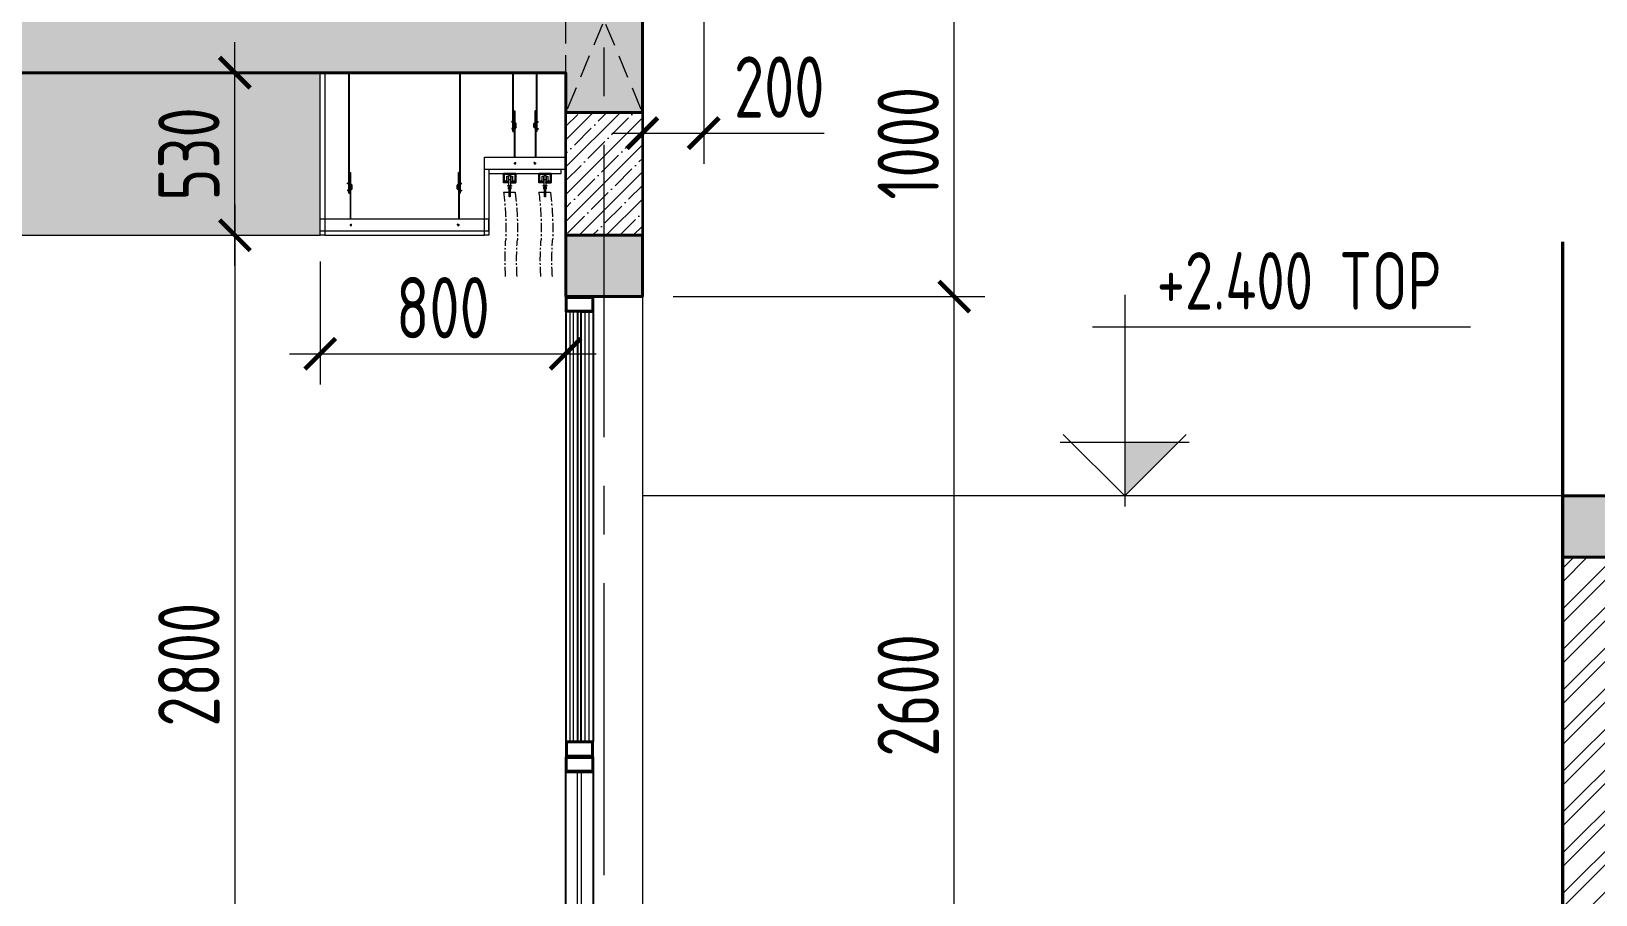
# Model space of a CAD drawing. Header units: millimetres. Extents: x -6181 to 191287, y -8583 to 23546.
# Drawn here: x 95212 to 100311, y 1100 to 3915 of the extents above; entities that cross this region are included whole.
import ezdxf

# ---------------------------------------------------------------- set-up
doc = ezdxf.new("R2010")
doc.units = ezdxf.units.MM
doc.header["$MEASUREMENT"] = 0
for name, pattern in [('1735-DT-5BR-SEC_BB$0$CENTER', [2, 1.25, -0.25, 0.25, -0.25]), ('1735-DT-5BR-SEC_BB$0$HIDDEN', [0.375, 0.25, -0.125]), ('1735-DT-5BR-SEC_BB$0$PHANTOM', [2.5, 1.25, -0.25, 0.25, -0.25, 0.25, -0.25]), ('ACAD_ISO02W100', [15, 12, -3]), ('CENTER2', [28.575, 19.05, -3.175, 3.175, -3.175]), ('PHANTOM', [2.5, 1.25, -0.25, 0.25, -0.25, 0.25, -0.25])]:
    doc.linetypes.add(name, pattern=pattern)
doc.layers.add('00--ORIGIN POINT', color=200, linetype='Continuous', lineweight=20, plot=False)
for name, color, linetype, lineweight in [('03--GRID', 252, 'CENTER2', 5), ('07--DIM-2', 2, 'Continuous', 25), ('1735-DT-5BR-SEC_BB$0$04--HATCH-0', 8, 'Continuous', 5), ('1735-DT-5BR-SEC_BB$0$04--HATCH-1', 251, 'Continuous', 13), ('1735-DT-5BR-SEC_BB$0$06--LINE-0', 8, 'Continuous', 13), ('1735-DT-5BR-SEC_BB$0$06--LINE-2', 2, 'Continuous', 25), ('1735-DT-5BR-SEC_BB$0$A-ELSC-STRC', 51, 'Continuous', 50), ('1735-DT-5BR-SEC_BB$0$E--CONCRETE-4', 4, 'Continuous', 40), ('1735-DT-5BR-SEC_BB$0$E--CONCRETE-Beams', 1, '1735-DT-5BR-SEC_BB$0$HIDDEN', 0), ('1735-DT-5BR-SEC_BB$0$E--CONCRETE-SHADE', 253, 'Continuous', 25), ('1735-DT-5BR-SEC_BB$0$F--BLOCKWALL-3', 3, 'Continuous', 35), ('1735-DT-5BR-SEC_BB$0$F--BLOCKWALL-HATCH', 8, 'Continuous', 13), ('1735-DT-5BR-SEC_BB$0$F--BLOCKWALL-HATCH--INSULATED', 251, 'Continuous', 13), ('1735-DT-5BR-SEC_BB$0$J--WATERPROOFING-HID', 9, '1735-DT-5BR-SEC_BB$0$HIDDEN', 18), ('1735-DT-5BR-SEC_BB$0$K--CEILING FIXTURES', 251, 'Continuous', 9), ('1735-DT-5BR-SEC_BB$0$K--CEILING-1', 1, 'Continuous', 20), ('1735-DT-5BR-SEC_BB$0$L--WINDOW-0', 8, 'Continuous', 13), ('1735-DT-5BR-SEC_BB$0$L--WINDOW-1', 9, 'Continuous', 18), ('1735-DT-5BR-SEC_BB$0$L--WINDOW-2', 2, 'Continuous', 25), ('W--ELEV-2', 7, 'Continuous', 20)]:
    doc.layers.add(name, color=color, linetype=linetype, lineweight=lineweight)
for name, color, linetype in [('1735-DT-5BR-SEC_BB$0$K--CEILING HID', 251, '1735-DT-5BR-SEC_BB$0$HIDDEN'), ('1735-DT-5BR-SEC_BB$0$Z- Plot', 1, '1735-DT-5BR-SEC_BB$0$PHANTOM'), ('Z- Plot', 1, 'PHANTOM')]:
    doc.layers.add(name, color=color, linetype=linetype)
doc.styles.add('ISO', font='isocp2.shx', dxfattribs={"width": 0.8})
doc.dimstyles.new('1-100_AR', dxfattribs={"dimtxt": 200, "dimasz": 100, "dimexe": 100, "dimexo": 100, "dimgap": 0, "dimtad": 0, "dimdec": 0, "dimzin": 12, "dimdsep": 46, "dimtxsty": 'ISO', "dimblk": 'ARCHTICK', "dimcen": 100, "dimdle": 100, "dimclrd": 8, "dimclre": 9, "dimclrt": 2, "dimadec": 0, "dimazin": 0, "dimtfac": 1, "dimtdec": 0, "dimtmove": 0, "dimatfit": 2, "dimldrblk": 'ARCHTICK', "dimfxl": 1, "dimtvp": 0.75, "dimtolj": 1, "dimtzin": 12, "dimlwd": 9, "dimlwe": 9, "dimarcsym": 0})

# ---------------------------------------------------------------- blocks, each defined once
blk = doc.blocks.new('_ArchTick')
at = {"color": 0, "const_width": 0.15}
blk.add_lwpolyline([(-0.5, -0.5), (0.5, 0.5)], dxfattribs=at)
blk = doc.blocks.new('*D21')
at = {"layer": '07--DIM-2', "color": 8, "lineweight": 9, "transparency": 16777216}
blk.add_line((98220.2, 350), (98220.2, 3150), dxfattribs=at)
at = {"layer": '07--DIM-2', "color": 9, "lineweight": 9, "transparency": 16777216}
for p, q in [((97303.6, 3050), (98320.2, 3050)), ((97303.6, 450), (98320.2, 450))]:
    blk.add_line(p, q, dxfattribs=at)
at = {"layer": 'Defpoints', "color": 0, "transparency": 16777216}
for p in [(97203.6, 3050), (98220.2, 3050), (97203.6, 450)]:
    blk.add_point(p, dxfattribs=at)
at = {"layer": '07--DIM-2', "color": 8, "lineweight": 9, "transparency": 16777216, "xscale": 100, "yscale": 100, "zscale": 100}
for p, rotation in [((98220.2, 3050), 90), ((98220.2, 450), 270)]:
    blk.add_blockref('_ArchTick', p, dxfattribs=dict(at, rotation=rotation))
at = {"layer": '07--DIM-2', "color": 2, "transparency": 16777216, "insert": (98070.2, 1750), "char_height": 200, "attachment_point": 5, "rotation": 90, "style": 'ISO'}
blk.add_mtext('\\A1;2600', dxfattribs=at)
blk = doc.blocks.new('*D24')
at = {"layer": '07--DIM-2', "color": 8, "lineweight": 9, "transparency": 16777216}
blk.add_line((98220.2, 2950), (98220.2, 4150), dxfattribs=at)
at = {"layer": '07--DIM-2', "color": 9, "lineweight": 9, "transparency": 16777216}
for p, q in [((97503.6, 4050), (98320.2, 4050)), ((97303.6, 3050), (98320.2, 3050))]:
    blk.add_line(p, q, dxfattribs=at)
at = {"layer": 'Defpoints', "color": 0, "transparency": 16777216}
for p in [(97403.6, 4050), (98220.2, 4050), (97203.6, 3050)]:
    blk.add_point(p, dxfattribs=at)
at = {"layer": '07--DIM-2', "color": 8, "lineweight": 9, "transparency": 16777216, "xscale": 100, "yscale": 100, "zscale": 100}
for p, rotation in [((98220.2, 4050), 90), ((98220.2, 3050), 270)]:
    blk.add_blockref('_ArchTick', p, dxfattribs=dict(at, rotation=rotation))
at = {"layer": '07--DIM-2', "color": 2, "transparency": 16777216, "insert": (98070.2, 3550), "char_height": 200, "attachment_point": 5, "rotation": 90, "style": 'ISO'}
blk.add_mtext('\\A1;1000', dxfattribs=at)
blk = doc.blocks.new('*U5')
at = {"color": 2}
for p, q in [((0, 875), (0, -46)), ((1502.9, 734.4), (-140.6, 734.4)), ((-280.4, 234.4), (280.4, 234.4)), ((0, 0), (-266.9, 266.9)), ((266.9, 266.9), (0, 0))]:
    blk.add_line(p, q, dxfattribs=at)
blk.add_solid([(0, 234.4), (234.4, 234.4), (0, 0), (234.4, 234.4)], dxfattribs=at)
at = {"layer": '00--ORIGIN POINT', "linetype": 'ACAD_ISO02W100', "ltscale": 5}
blk.add_line((270, 0), (-270, 0), dxfattribs=at)
at = {"style": 'ISO', "width": 0.8}
for tag, p in [('LEVEL', (225.4, 781.7)), ('FLOOR', (225.4, 406.4))]:
    blk.add_attdef(tag, p, '', height=250, dxfattribs=at)
blk = doc.blocks.new('*D33')
at = {"layer": '07--DIM-2', "color": 8, "lineweight": 9, "transparency": 16777216}
blk.add_line((95875.4, 3350), (95875.4, 350), dxfattribs=at)
at = {"layer": '07--DIM-2', "color": 9, "lineweight": 9, "transparency": 16777216}
for p, q in [((95525.4, 3250), (95975.4, 3250)), ((95525.4, 450), (95975.4, 450))]:
    blk.add_line(p, q, dxfattribs=at)
at = {"layer": 'Defpoints', "color": 0, "transparency": 16777216}
for p in [(95425.4, 3250), (95425.4, 450), (95875.4, 450)]:
    blk.add_point(p, dxfattribs=at)
at = {"layer": '07--DIM-2', "color": 8, "lineweight": 9, "transparency": 16777216, "xscale": 100, "yscale": 100, "zscale": 100}
for p, rotation in [((95875.4, 3250), 89.99982073485054), ((95875.4, 450), 269.9998207348505)]:
    blk.add_blockref('_ArchTick', p, dxfattribs=dict(at, rotation=rotation))
at = {"layer": '07--DIM-2', "color": 2, "transparency": 16777216, "insert": (95725.3, 1850), "char_height": 200, "attachment_point": 5, "rotation": 89.9998, "style": 'ISO'}
blk.add_mtext('\\A1;2800', dxfattribs=at)
blk = doc.blocks.new('1735-DT-5BR-SEC_BB$0$SEC WIN')
at = {"layer": '1735-DT-5BR-SEC_BB$0$L--WINDOW-0'}
for points in [[(-40, 1495), (40, 1495), (40, 1455), (-40, 1455)], [(-19, 1450), (-31, 1450), (-31, 50), (-19, 50)], [(19, 1450), (31, 1450), (31, 50), (19, 50)], [(-40, 5), (40, 5), (40, 45), (-40, 45)], [(-40, -5), (40, -5), (40, -45), (-40, -45)], [(-6, -50), (6, -50), (6, -1050), (-6, -1050)], [(-40, -1055), (40, -1055), (40, -1095), (-40, -1095)]]:
    blk.add_lwpolyline(points, close=True, dxfattribs=at)
at = {"layer": '1735-DT-5BR-SEC_BB$0$L--WINDOW-1'}
blk.add_line((205, 1515), (205, -1100), dxfattribs=at)
at = {"layer": '1735-DT-5BR-SEC_BB$0$L--WINDOW-2'}
for points in [[(-45, 1500), (45, 1500), (45, 1450), (-45, 1450)], [(-5, 1450), (-45, 1450), (-45, 50), (-5, 50)], [(5, 1450), (45, 1450), (45, 50), (5, 50)], [(-45, 0), (45, 0), (45, 50), (-45, 50)], [(-45, 0), (45, 0), (45, -50), (-45, -50)], [(-45, -50), (45, -50), (45, -1050), (-45, -1050)], [(-45, -1050), (45, -1050), (45, -1100), (-45, -1100)]]:
    blk.add_lwpolyline(points, close=True, dxfattribs=at)
blk = doc.blocks.new('*U266')
at = {"ltscale": 300}
for p, q in [((0, 0), (250, -600)), ((250, 0), (0, -600))]:
    blk.add_line(p, q, dxfattribs=at)
blk.add_lwpolyline([(0, -600), (0, 0), (250, 0), (250, -600)], close=True, dxfattribs=at)
blk = doc.blocks.new('*U268')
at = {"ltscale": 300}
for p, q in [((0, 0), (250, -500)), ((250, 0), (0, -500))]:
    blk.add_line(p, q, dxfattribs=at)
blk.add_lwpolyline([(0, -500), (0, 0), (250, 0), (250, -500)], close=True, dxfattribs=at)
blk = doc.blocks.new('1735-DT-5BR-SEC_BB$0$B WALL')
at = {"layer": '1735-DT-5BR-SEC_BB$0$04--HATCH-0'}
h = blk.add_hatch(dxfattribs=at)
h.set_pattern_fill('AR-CONC', color=256, scale=0.3, style=0)
h.set_pattern_definition([(50, (-4301.423, 1376.474), (54.6554, -4.78173), [5.715, -62.865]), (355, (-4301.423, 1376.474), (-10.573, 57.31705), [4.572, -50.2922]), (100.4514, (-4296.87, 1376.075), (44.0824, 52.5353), [4.857, -53.4271]), (46.1842, (-4301.423, 1391.714), (81.3237, -12.6127), [8.5725, -94.2975]), (96.6356, (-4294.65, 1390.66), (71.2212, 74.2278), [7.2855, -80.1407]), (351.1842, (-4301.42, 1391.71), (71.2212, 74.2278), [6.858, -75.4379]), (21, (-4293.803, 1387.904), (45.4843, -30.67956), [5.715, -62.865]), (326, (-4293.803, 1387.904), (18.5406, 55.2564), [4.572, -50.292]), (71.4514, (-4290.013, 1385.347), (64.0249, 24.57683), [4.857, -53.427]), (37.5, (-4301.423, 1376.474), (0.92658, 25.36651), [0, -49.6824, 0, -51.054, 0, -50.4825]), (7.5, (-4301.423, 1376.474), (20.0459, 30.05417), [0, -29.1084, 0, -48.5394, 0, -19.2405]), (327.5, (-4318.416, 1376.474), (40.67718, -1.71862), [0, -19.05, 0, -59.436, 0, -78.867]), (317.5, (-4326.036, 1376.474), (44.43875, 7.62795), [0, -24.765, 0, -39.4716, 0, -56.007])])
h.paths.add_polyline_path([(274.9, -550), (274.9, -500), (-75.2, -500), (-75.2, -550)])
at = {"layer": '1735-DT-5BR-SEC_BB$0$E--CONCRETE-SHADE'}
h = blk.add_hatch(color=256, dxfattribs=at)
h.dxf.hatch_style = 1
h.paths.add_polyline_path([(0, 2500), (200, 2500), (200, 2700), (0, 2700)])
h = blk.add_hatch(color=256, dxfattribs=at)
h.dxf.hatch_style = 1
h.paths.add_polyline_path([(-25.1, -500), (224.9, -500), (224.9, 0), (-25.1, 0)])
at = {"layer": '1735-DT-5BR-SEC_BB$0$F--BLOCKWALL-HATCH'}
h = blk.add_hatch(dxfattribs=at)
h.set_pattern_fill('ANSI32', color=256, scale=250)
h.set_pattern_definition([(45, (-100003.61, 300), (-66.29126, 66.29126), []), (45, (-99959.42, 300), (-66.29126, 66.29126), [])])
h.paths.add_polyline_path([(0, 2500), (200, 2500), (200, 0), (0, 0)])
at = {"layer": '1735-DT-5BR-SEC_BB$0$04--HATCH-1'}
blk.add_line((0, 300), (200, 300), dxfattribs=at)
at = {"layer": '1735-DT-5BR-SEC_BB$0$A-ELSC-STRC'}
blk.add_lwpolyline([(-75.2, -550), (274.9, -550), (274.9, -500), (-75.2, -500)], close=True, dxfattribs=at)
at = {"layer": '1735-DT-5BR-SEC_BB$0$E--CONCRETE-4'}
for points in [[(0, 2500), (200, 2500), (200, 2700), (0, 2700)], [(-25.1, -500), (224.9, -500), (224.9, 0), (-25.1, 0)]]:
    blk.add_lwpolyline(points, close=True, dxfattribs=at)
at = {"layer": '1735-DT-5BR-SEC_BB$0$F--BLOCKWALL-3'}
blk.add_lwpolyline([(0, 2500), (200, 2500), (200, 0), (0, 0)], close=True, dxfattribs=at)
at = {"layer": '1735-DT-5BR-SEC_BB$0$J--WATERPROOFING-HID', "ltscale": 200, "const_width": 5}
blk.add_lwpolyline([(-35.1, 0), (-35.1, -490), (-85.2, -490), (-85.2, -560), (284.9, -560), (284.9, -490), (234.9, -490), (234.9, 0)], dxfattribs=at)
at = {"layer": '1735-DT-5BR-SEC_BB$0$E--CONCRETE-Beams'}
blk.add_blockref('*U268', (-25.1, 0), dxfattribs=at)
blk = doc.blocks.new('*U274')
for points in [[(0, 2615), (550.1, 2615)], [(15, 2615), (15, 2600), (535.1, 2600), (535.1, 2615)]]:
    blk.add_lwpolyline(points)
at = {"layer": '1735-DT-5BR-SEC_BB$0$K--CEILING FIXTURES'}
for p, q in [((93.1, 2769.6), (93.1, 3130.9)), ((95.1, 2768.1), (95.1, 3130.9)), ((455, 2768.1), (455, 3130.9)), ((457, 2769.6), (457, 3130.9)), ((93.1, 2769.6), (89.1, 2769.6)), ((89.1, 2767.6), (89.1, 2769.6)), ((92.5, 2767.6), (89.1, 2767.6)), ((92.5, 2767.6), (97.1, 2764)), ((93.1, 2769.6), (97.1, 2766.5)), ((93.1, 2747.8), (93.1, 2767.1)), ((95.1, 2769.6), (96.6, 2771.1)), ((102.1, 2762.6), (95.1, 2769.6)), ((95.1, 2749.4), (95.1, 2765.6)), ((104.1, 2763.5), (96.6, 2771.1)), ((97.1, 2804.5), (97.1, 2653.7)), ((97.1, 2770.5), (97.1, 2804.5)), ((97.1, 2804.5), (99.1, 2804.5)), ((97.1, 2747.3), (97.1, 2767.6)), ((99.1, 2804.5), (99.1, 2653.7)), ((99.1, 2768.5), (99.1, 2804.5)), ((99.1, 2749.3), (99.1, 2765.6)), ((99.1, 2765), (102.1, 2762.6)), ((99.1, 2762.4), (102.1, 2760.1)), ((99.1, 2752.5), (102.1, 2754.8)), ((102.1, 2762.6), (102.1, 2752.3)), ((104.1, 2751.5), (104.1, 2763.5)), ((446, 2763.5), (453.6, 2771.1)), ((446, 2751.5), (446, 2763.5)), ((448, 2762.6), (455, 2769.6)), ((451, 2765), (448, 2762.6)), ((448, 2762.6), (448, 2752.3)), ((451, 2762.4), (448, 2760.1)), ((451, 2752.5), (448, 2754.8)), ((451, 2804.5), (451, 2653.7)), ((451, 2768.5), (451, 2804.5)), ((453, 2804.5), (451, 2804.5)), ((451, 2749.3), (451, 2765.6)), ((453, 2804.5), (453, 2653.7)), ((453, 2770.5), (453, 2804.5)), ((457, 2769.6), (453, 2766.5)), ((457.7, 2767.6), (453, 2764)), ((453, 2747.3), (453, 2767.6)), ((455, 2769.6), (453.6, 2771.1)), ((455, 2749.4), (455, 2765.6)), ((457, 2769.6), (461, 2769.6)), ((457, 2747.8), (457, 2767.1)), ((457.7, 2767.6), (461, 2767.6)), ((461, 2767.6), (461, 2769.6)), ((89.1, 2747.3), (89.1, 2745.3)), ((92.5, 2747.3), (89.1, 2747.3)), ((93.1, 2745.3), (89.1, 2745.3)), ((92.5, 2747.3), (97.1, 2751)), ((93.1, 2745.3), (97.1, 2748.4)), ((93.1, 2737.6), (93.1, 2745.3)), ((93.1, 2737.6), (95.1, 2737.6)), ((102.1, 2752.3), (95.1, 2745.3)), ((95.1, 2737.6), (95.1, 2746.9)), ((95.1, 2745.3), (96.6, 2743.9)), ((104.1, 2751.5), (96.6, 2743.9)), ((99.1, 2750), (102.1, 2752.3)), ((446, 2751.5), (453.6, 2743.9)), ((448, 2752.3), (455, 2745.3)), ((451, 2750), (448, 2752.3)), ((457.7, 2747.3), (453, 2751)), ((457, 2745.3), (453, 2748.4)), ((455, 2745.3), (453.6, 2743.9)), ((455, 2737.6), (455, 2746.9)), ((457, 2737.6), (455, 2737.6)), ((457, 2745.3), (461, 2745.3)), ((457, 2737.6), (457, 2745.3)), ((457.7, 2747.3), (461, 2747.3)), ((461, 2747.3), (461, 2745.3)), ((0, 2653.7), (550.1, 2653.7)), ((0, 2615), (0, 2653.7)), ((550.1, 2615), (550.1, 2653.7)), ((100.2, 2633.9), (100.2, 2636.4)), ((100.2, 2636.4), (102.2, 2636.4)), ((102.2, 2633.8), (102.2, 2636.4)), ((447.9, 2633.8), (447.9, 2636.4)), ((449.9, 2636.4), (447.9, 2636.4)), ((449.9, 2633.9), (449.9, 2636.4))]:
    blk.add_line(p, q, dxfattribs=at)
for centre, radius, start, end in [((98.1, 2633.8), 1, 3.1794, 183.1794), ((98.1, 2633.7), 1, 8.8537, 194.9323), ((98.1, 2633.8), 1, 180, 191.1302), ((99.7, 2633.9), 2.54, 191.893, 3.273), ((99.7, 2633.9), 0.541, 191.893, 3.273), ((450.5, 2633.9), 2.54, 176.727, 348.107), ((450.5, 2633.9), 0.541, 176.727, 348.107), ((452, 2633.8), 1, 356.8206, 176.8206), ((452, 2633.7), 1, 345.0677, 171.1463), ((452, 2633.8), 1, 348.8698, 0)]:
    blk.add_arc(centre, radius, start, end, dxfattribs=at)
blk = doc.blocks.new('1735-DT-5BR-SEC_BB$0$A$C546B4B45')
at = {"layer": '1735-DT-5BR-SEC_BB$0$K--CEILING FIXTURES', "linetype": '1735-DT-5BR-SEC_BB$0$CENTER'}
for p, q in [((-37.5, 0), (-77.5, 0)), ((-77.5, 0), (-77.5, -30)), ((-77.5, 0), (-37.5, 0)), ((-77.5, -30), (-77.5, 0)), ((-37.5, -30), (-37.5, 0)), ((-37.5, -30), (-37.5, 0)), ((77.5, 0), (37.5, 0)), ((37.5, 0), (37.5, -30)), ((37.5, 0), (77.5, 0)), ((37.5, -30), (37.5, 0)), ((77.5, -30), (77.5, 0)), ((77.5, -30), (77.5, 0)), ((-77.5, -30), (-60.7, -30)), ((-60.7, -30), (-77.5, -30)), ((-75, -27.5), (-75, -2.5)), ((-75, -2.5), (-40, -2.5)), ((-70, -27.5), (-75, -27.5)), ((-67.5, -22.5), (-70, -22.5)), ((-70, -22.5), (-70, -27.5)), ((-67.5, -27.5), (-67.5, -22.5)), ((-62.7, -27.5), (-67.5, -27.5)), ((-62.5, -8.5), (-66.8, -8.5)), ((-66.8, -8.5), (-66.8, -26.9)), ((-66.8, -26.9), (-62.5, -26.9)), ((-51.9, -38.2), (-63.1, -38.2)), ((-63.1, -38.2), (-63.1, -40.9)), ((-63.1, -40.9), (-51.9, -40.9)), ((-62.5, -26.9), (-62.5, -8.5)), ((-60.1, -15.2), (-62.5, -15.2)), ((-60.1, -20.2), (-62.5, -20.2)), ((-60.7, -30), (-60.7, -27.5)), ((-60.7, -27.5), (-60.7, -30)), ((-60.1, -6.3), (-60.1, -38.2)), ((-54.8, -6.3), (-60.1, -6.3)), ((-54.8, -18.8), (-60.1, -18.8)), ((-60.1, -40.9), (-60.1, -42.1)), ((-60.1, -42.1), (-58.8, -42.1)), ((-59.1, -48.3), (-59.1, -74.7)), ((-56.1, -42.1), (-58.8, -42.1)), ((-58.8, -42.1), (-58.8, -46.1)), ((-58.8, -46.1), (-56.1, -46.1)), ((-56.2, -74.7), (-56.2, -48.3)), ((-56.1, -42.1), (-54.8, -42.1)), ((-56.1, -46.1), (-56.1, -42.1)), ((-54.8, -38.2), (-54.8, -6.3)), ((-52.4, -15.2), (-54.8, -15.2)), ((-52.4, -20.2), (-54.8, -20.2)), ((-54.8, -42.1), (-54.8, -40.9)), ((-54.2, -27.5), (-54.2, -30)), ((-54.2, -30), (-37.5, -30)), ((-54.2, -30), (-37.5, -30)), ((-52.4, -8.5), (-52.4, -26.9)), ((-48.1, -8.5), (-52.4, -8.5)), ((-52.4, -26.9), (-48.1, -26.9)), ((-47.3, -27.5), (-52.3, -27.5)), ((-51.9, -40.9), (-51.9, -38.2)), ((-48.1, -26.9), (-48.1, -8.5)), ((-45, -22.5), (-47.3, -22.5)), ((-47.3, -22.5), (-47.3, -27.5)), ((-45, -27.5), (-45, -22.5)), ((-40, -27.5), (-45, -27.5)), ((-40, -2.5), (-40, -27.5)), ((37.5, -30), (54.2, -30)), ((54.2, -30), (37.5, -30)), ((40, -27.5), (40, -2.5)), ((40, -2.5), (75, -2.5)), ((45, -27.5), (40, -27.5)), ((47.5, -22.5), (45, -22.5)), ((45, -22.5), (45, -27.5)), ((47.5, -27.5), (47.5, -22.5)), ((52.3, -27.5), (47.5, -27.5)), ((52.4, -8.5), (48.1, -8.5)), ((48.1, -8.5), (48.1, -26.9)), ((48.1, -26.9), (52.4, -26.9)), ((63.1, -38.2), (51.9, -38.2)), ((51.9, -38.2), (51.9, -40.9)), ((51.9, -40.9), (63.1, -40.9)), ((52.4, -26.9), (52.4, -8.5)), ((54.8, -15.2), (52.4, -15.2)), ((54.8, -20.2), (52.4, -20.2)), ((54.2, -30), (54.2, -27.5)), ((54.2, -27.5), (54.2, -30)), ((54.8, -6.3), (54.8, -38.2)), ((60.1, -6.3), (54.8, -6.3)), ((60.1, -18.8), (54.8, -18.8)), ((54.8, -40.9), (54.8, -42.1)), ((54.8, -42.1), (56.1, -42.1)), ((55.9, -48.3), (55.9, -74.7)), ((58.8, -42.1), (56.1, -42.1)), ((56.1, -42.1), (56.1, -46.1)), ((56.1, -46.1), (58.8, -46.1)), ((58.7, -74.7), (58.7, -48.3)), ((58.8, -42.1), (60.1, -42.1)), ((58.8, -46.1), (58.8, -42.1)), ((60.1, -38.2), (60.1, -6.3)), ((62.5, -15.2), (60.1, -15.2)), ((62.5, -20.2), (60.1, -20.2)), ((60.1, -42.1), (60.1, -40.9)), ((60.7, -27.5), (60.7, -30)), ((60.7, -30), (77.5, -30)), ((60.7, -30), (77.5, -30)), ((62.5, -8.5), (62.5, -26.9)), ((66.8, -8.5), (62.5, -8.5)), ((62.5, -26.9), (66.8, -26.9)), ((67.7, -27.5), (62.7, -27.5)), ((63.1, -40.9), (63.1, -38.2)), ((66.8, -26.9), (66.8, -8.5)), ((70, -22.5), (67.7, -22.5)), ((67.7, -22.5), (67.7, -27.5)), ((70, -27.5), (70, -22.5)), ((75, -27.5), (70, -27.5)), ((75, -2.5), (75, -27.5)), ((-59.1, -60.2), (-75.1, -60.2)), ((-37.4, -60.2), (-56.2, -60.2)), ((55.9, -60.2), (39.9, -60.2)), ((77.5, -60.2), (58.7, -60.2))]:
    blk.add_line(p, q, dxfattribs=at)
for centre, radius, start, end in [((-61.7, -27.5), 0.969, 0, 180), ((-61.7, -27.5), 0.969, 0, 180), ((-57.5, -47.3), 4.28, 108.4618, 180), ((-57.5, -47.3), 4.28, 180, 247.1746), ((-57.5, -47.3), 2.78, 120.9121, 180), ((-57.5, -47.3), 2.78, 180, 233.1487), ((-57.7, -48.3), 1.42, 0, 180), ((-57.5, -47.3), 4.28, 286.8893, 71.5382), ((-57.5, -47.3), 2.78, 298.4148, 59.0879), ((-53.2, -27.5), 0.969, 0, 180), ((-53.2, -27.5), 0.969, 0, 180), ((53.2, -27.5), 0.969, 0, 180), ((53.2, -27.5), 0.969, 0, 180), ((57.5, -47.3), 4.28, 108.4618, 180), ((57.5, -47.3), 4.28, 180, 247.1746), ((57.5, -47.3), 2.78, 120.9121, 180), ((57.5, -47.3), 2.78, 180, 233.1487), ((57.3, -48.3), 1.42, 0, 180), ((57.5, -47.3), 4.28, 286.8893, 71.5382), ((57.5, -47.3), 2.78, 298.4148, 59.0879), ((61.7, -27.5), 0.969, 0, 180), ((61.7, -27.5), 0.969, 0, 180), ((-57.7, -74.7), 1.42, 180, 0), ((57.3, -74.7), 1.42, 180, 0)]:
    blk.add_arc(centre, radius, start, end, dxfattribs=at)
at = {"layer": '1735-DT-5BR-SEC_BB$0$K--CEILING FIXTURES', "linetype": '1735-DT-5BR-SEC_BB$0$CENTER', "ltscale": 25}
for centre, radius, start, end in [((910.3, -185.1), 993.3, 172.7764, 181.7685), ((948, -185.1), 993.3, 172.7764, 181.7685), ((1025.3, -185.1), 993.3, 172.7764, 181.7685), ((1062.9, -185.1), 993.3, 172.7764, 181.7685), ((-923.8, -280.8), 843.8, 356.3135, 4.4179), ((-886.1, -280.8), 843.8, 356.3135, 4.4179), ((-808.8, -280.8), 843.8, 356.3135, 4.4179), ((-771.2, -280.8), 843.8, 356.3135, 4.4179)]:
    blk.add_arc(centre, radius, start, end, dxfattribs=at)
blk = doc.blocks.new('*U272')
for points in [[(0, 2615), (264.9, 2615)], [(15, 2615), (15, 2600), (249.9, 2600), (249.9, 2615)]]:
    blk.add_lwpolyline(points)
at = {"layer": '1735-DT-5BR-SEC_BB$0$K--CEILING FIXTURES'}
for p, q in [((93.1, 2769.6), (93.1, 2930)), ((95.1, 2768.1), (95.1, 2930)), ((169.8, 2768.1), (169.8, 2930)), ((171.8, 2769.6), (171.8, 2930)), ((93.1, 2769.6), (89.1, 2769.6)), ((89.1, 2767.6), (89.1, 2769.6)), ((92.5, 2767.6), (89.1, 2767.6)), ((92.5, 2767.6), (97.1, 2764)), ((93.1, 2769.6), (97.1, 2766.5)), ((93.1, 2747.8), (93.1, 2767.1)), ((95.1, 2769.6), (96.6, 2771.1)), ((102.1, 2762.6), (95.1, 2769.6)), ((95.1, 2749.4), (95.1, 2765.6)), ((104.1, 2763.5), (96.6, 2771.1)), ((97.1, 2804.5), (97.1, 2653.7)), ((97.1, 2770.5), (97.1, 2804.5)), ((97.1, 2804.5), (99.1, 2804.5)), ((97.1, 2747.3), (97.1, 2767.6)), ((99.1, 2804.5), (99.1, 2653.7)), ((99.1, 2768.5), (99.1, 2804.5)), ((99.1, 2749.3), (99.1, 2765.6)), ((99.1, 2765), (102.1, 2762.6)), ((99.1, 2762.4), (102.1, 2760.1)), ((99.1, 2752.5), (102.1, 2754.8)), ((102.1, 2762.6), (102.1, 2752.3)), ((104.1, 2751.5), (104.1, 2763.5)), ((160.8, 2763.5), (168.4, 2771.1)), ((160.8, 2751.5), (160.8, 2763.5)), ((162.8, 2762.6), (169.8, 2769.6)), ((165.8, 2765), (162.8, 2762.6)), ((162.8, 2762.6), (162.8, 2752.3)), ((165.8, 2762.4), (162.8, 2760.1)), ((165.8, 2752.5), (162.8, 2754.8)), ((165.8, 2804.5), (165.8, 2653.7)), ((165.8, 2768.5), (165.8, 2804.5)), ((167.8, 2804.5), (165.8, 2804.5)), ((165.8, 2749.3), (165.8, 2765.6)), ((167.8, 2804.5), (167.8, 2653.7)), ((167.8, 2770.5), (167.8, 2804.5)), ((171.8, 2769.6), (167.8, 2766.5)), ((172.5, 2767.6), (167.8, 2764)), ((167.8, 2747.3), (167.8, 2767.6)), ((169.8, 2769.6), (168.4, 2771.1)), ((169.8, 2749.4), (169.8, 2765.6)), ((171.8, 2769.6), (175.8, 2769.6)), ((171.8, 2747.8), (171.8, 2767.1)), ((172.5, 2767.6), (175.8, 2767.6)), ((175.8, 2767.6), (175.8, 2769.6)), ((89.1, 2747.3), (89.1, 2745.3)), ((92.5, 2747.3), (89.1, 2747.3)), ((93.1, 2745.3), (89.1, 2745.3)), ((92.5, 2747.3), (97.1, 2751)), ((93.1, 2745.3), (97.1, 2748.4)), ((93.1, 2737.6), (93.1, 2745.3)), ((93.1, 2737.6), (95.1, 2737.6)), ((102.1, 2752.3), (95.1, 2745.3)), ((95.1, 2737.6), (95.1, 2746.9)), ((95.1, 2745.3), (96.6, 2743.9)), ((104.1, 2751.5), (96.6, 2743.9)), ((99.1, 2750), (102.1, 2752.3)), ((160.8, 2751.5), (168.4, 2743.9)), ((162.8, 2752.3), (169.8, 2745.3)), ((165.8, 2750), (162.8, 2752.3)), ((172.5, 2747.3), (167.8, 2751)), ((171.8, 2745.3), (167.8, 2748.4)), ((169.8, 2745.3), (168.4, 2743.9)), ((169.8, 2737.6), (169.8, 2746.9)), ((171.8, 2737.6), (169.8, 2737.6)), ((171.8, 2745.3), (175.8, 2745.3)), ((171.8, 2737.6), (171.8, 2745.3)), ((172.5, 2747.3), (175.8, 2747.3)), ((175.8, 2747.3), (175.8, 2745.3)), ((0, 2653.7), (264.9, 2653.7)), ((0, 2615), (0, 2653.7)), ((264.9, 2615), (264.9, 2653.7)), ((100.2, 2633.9), (100.2, 2636.4)), ((100.2, 2636.4), (102.2, 2636.4)), ((102.2, 2633.8), (102.2, 2636.4)), ((162.7, 2633.8), (162.7, 2636.4)), ((164.7, 2636.4), (162.7, 2636.4)), ((164.7, 2633.9), (164.7, 2636.4))]:
    blk.add_line(p, q, dxfattribs=at)
for centre, radius, start, end in [((98.1, 2633.8), 1, 3.1794, 183.1794), ((98.1, 2633.7), 1, 8.8537, 194.9323), ((98.1, 2633.8), 1, 180, 191.1302), ((99.7, 2633.9), 2.54, 191.893, 3.273), ((99.7, 2633.9), 0.541, 191.893, 3.273), ((165.3, 2633.9), 2.54, 176.727, 348.107), ((165.3, 2633.9), 0.541, 176.727, 348.107), ((166.8, 2633.8), 1, 356.8206, 176.8206), ((166.8, 2633.7), 1, 345.0677, 171.1463), ((166.8, 2633.8), 1, 348.8698, 0)]:
    blk.add_arc(centre, radius, start, end, dxfattribs=at)
blk = doc.blocks.new('1735-DT-5BR-SEC_BB')
at = {"layer": '1735-DT-5BR-SEC_BB$0$E--CONCRETE-SHADE'}
h = blk.add_hatch(color=256, dxfattribs=at)
h.dxf.hatch_style = 1
h.paths.add_polyline_path([(97403.6, 4050), (97403.6, 4250), (96953.6, 4250), (96953.6, 4000), (85453.6, 4000), (85453.6, 4250), (85003.6, 4250), (85003.6, 4050), (85203.6, 4050), (85203.7, 3650), (85453.7, 3650), (85453.6, 3780), (92253.6, 3780), (92253.6, 3500), (92453.6, 3500), (92453.6, 3780), (96953.6, 3780), (96953.6, 3650), (97203.6, 3650), (97203.6, 4050)])
h = blk.add_hatch(color=256, dxfattribs=at)
h.dxf.hatch_style = 1
h.paths.add_polyline_path([(96953.6, 3050), (97203.6, 3050), (97203.6, 3250), (96953.6, 3250)])
at = {"layer": '1735-DT-5BR-SEC_BB$0$F--BLOCKWALL-HATCH--INSULATED'}
h = blk.add_hatch(dxfattribs=at)
h.set_pattern_fill('ANSI35', color=256, scale=250, style=0)
h.set_pattern_definition([(45, (23674.82, 550), (-44.194174, 44.194174), []), (45, (23719.016, 550), (-44.194174, 44.194174), [78.125, -15.625, 0, -15.625])])
h.paths.add_polyline_path([(96953.6, 3250), (97203.6, 3250), (97203.5, 3650), (96953.5, 3650)])
at = {"layer": '1735-DT-5BR-SEC_BB$0$K--CEILING HID'}
h = blk.add_hatch(dxfattribs=at)
h.set_pattern_fill('AR-SAND', color=256, scale=25)
h.set_pattern_definition([(37.5, (0, 0), (-1.574834, 48.170594), [0, -38, 0, -42.5, 0, -40.625]), (7.5, (0, 0), (44.244418, 70.55365), [0, -20.5, 0, -34.25, 0, -13.125]), (327.5, (-30.75, 0), (77.853547, 0.141476), [0, -12.5, 0, -45, 0, -58.75]), (317.5, (-30.75, 0), (75.153165, 21.94189), [0, -6.25, 0, -29.5, 0, -33.75])])
h.paths.add_polyline_path([(93253.6, 3250), (96153.5, 3250), (96153.5, 3780), (93253.6, 3780)])
at = {"layer": '1735-DT-5BR-SEC_BB$0$06--LINE-0'}
blk.add_line((100203.6, 2400), (97203.6, 2400), dxfattribs=at)
at = {"layer": '1735-DT-5BR-SEC_BB$0$E--CONCRETE-4'}
for points in [[(97403.6, 4050), (97403.6, 4250), (96953.6, 4250), (96953.6, 4000), (85453.6, 4000), (85453.6, 4250), (85003.6, 4250), (85003.6, 4050), (85203.6, 4050), (85203.7, 3650), (85453.7, 3650), (85453.6, 3780), (92253.6, 3780), (92253.6, 3500), (92453.6, 3500), (92453.6, 3780), (96953.6, 3780), (96953.6, 3650), (97203.6, 3650), (97203.6, 4050)], [(96953.6, 3050), (97203.6, 3050), (97203.6, 3250), (96953.6, 3250)]]:
    blk.add_lwpolyline(points, close=True, dxfattribs=at)
at = {"layer": '1735-DT-5BR-SEC_BB$0$F--BLOCKWALL-3'}
blk.add_lwpolyline([(96953.6, 3650), (97203.6, 3650), (97203.6, 3250), (96953.6, 3250)], close=True, dxfattribs=at)
at = {"layer": '1735-DT-5BR-SEC_BB$0$K--CEILING-1'}
blk.add_line((93253.6, 3250), (96153.5, 3250), dxfattribs=at)
for points in [[(96168.5, 3249.8), (96153.5, 3249.8), (96153.5, 3779.9), (96168.5, 3779.9)], [(96688.6, 3465.9), (96703.6, 3465.9), (96703.6, 3250), (96688.6, 3250)]]:
    blk.add_lwpolyline(points, close=True, dxfattribs=at)
at = {"layer": '1735-DT-5BR-SEC_BB$0$Z- Plot', "color": 12, "ltscale": 500, "true_color": 0xdb0000, "const_width": 10}
blk.add_lwpolyline([(100203.6, 3229.4), (100203.6, -1461.1)], dxfattribs=at)
at = {"layer": '1735-DT-5BR-SEC_BB$0$06--LINE-2'}
blk.add_blockref('1735-DT-5BR-SEC_BB$0$B WALL', (100203.6, -300), dxfattribs=at)
at = {"layer": '1735-DT-5BR-SEC_BB$0$E--CONCRETE-Beams'}
blk.add_blockref('*U266', (96953.6, 4250), dxfattribs=at)
at = {"layer": '1735-DT-5BR-SEC_BB$0$K--CEILING FIXTURES', "xscale": -1}
blk.add_blockref('1735-DT-5BR-SEC_BB$0$A$C546B4B45', (96828.6, 3450.9), dxfattribs=at)
at = {"layer": '1735-DT-5BR-SEC_BB$0$K--CEILING-1'}
for name, p in [('*U274', (96153.5, 649.9)), ('*U272', (96688.6, 850.9))]:
    blk.add_blockref(name, p, dxfattribs=at)
at = {"layer": '1735-DT-5BR-SEC_BB$0$L--WINDOW-2'}
blk.add_blockref('1735-DT-5BR-SEC_BB$0$SEC WIN', (96998.6, 1550), dxfattribs=at)
blk = doc.blocks.new('*D50')
at = {"layer": '07--DIM-2', "color": 8, "lineweight": 9, "transparency": 16777216}
blk.add_line((95875.4, 3150), (95875.4, 3880), dxfattribs=at)
at = {"layer": '07--DIM-2', "color": 9, "lineweight": 9, "transparency": 16777216}
for p, q in [((95803.8, 3780), (95975.4, 3780)), ((95803.8, 3250), (95975.4, 3250))]:
    blk.add_line(p, q, dxfattribs=at)
at = {"layer": 'Defpoints', "color": 0, "transparency": 16777216}
for p in [(95703.8, 3780), (95875.4, 3780), (95703.8, 3250)]:
    blk.add_point(p, dxfattribs=at)
at = {"layer": '07--DIM-2', "color": 8, "lineweight": 9, "transparency": 16777216, "xscale": 100, "yscale": 100, "zscale": 100}
for p, rotation in [((95875.4, 3780), 90), ((95875.4, 3250), 270)]:
    blk.add_blockref('_ArchTick', p, dxfattribs=dict(at, rotation=rotation))
at = {"layer": '07--DIM-2', "color": 2, "transparency": 16777216, "insert": (95725.4, 3515), "char_height": 200, "attachment_point": 5, "rotation": 90, "style": 'ISO'}
blk.add_mtext('\\A1;530', dxfattribs=at)
blk = doc.blocks.new('*D109')
at = {"layer": '07--DIM-2', "color": 9, "lineweight": 9, "transparency": 16777216}
for p, q in [((97203.6, 3950), (97203.6, 3483.1)), ((97403.6, 3950), (97403.6, 3483.1))]:
    blk.add_line(p, q, dxfattribs=at)
at = {"layer": '07--DIM-2', "color": 8, "lineweight": 9, "transparency": 16777216}
for p, q in [((97103.6, 3583.1), (97403.6, 3583.1)), ((97403.6, 3583.1), (97795.8, 3583.1))]:
    blk.add_line(p, q, dxfattribs=at)
at = {"layer": 'Defpoints', "color": 0, "transparency": 16777216}
for p in [(97203.6, 4050), (97403.6, 4050), (97403.6, 3583.1)]:
    blk.add_point(p, dxfattribs=at)
at = {"layer": '07--DIM-2', "color": 8, "lineweight": 9, "transparency": 16777216, "xscale": 100, "yscale": 100, "zscale": 100, "rotation": 180}
blk.add_blockref('_ArchTick', (97203.6, 3583.1), dxfattribs=at)
at = {"layer": '07--DIM-2', "color": 8, "lineweight": 9, "transparency": 16777216, "xscale": 100, "yscale": 100, "zscale": 100}
blk.add_blockref('_ArchTick', (97403.6, 3583.1), dxfattribs=at)
at = {"layer": '07--DIM-2', "color": 2, "transparency": 16777216, "insert": (97649.7, 3733.1), "char_height": 200, "attachment_point": 5, "style": 'ISO'}
blk.add_mtext('\\A1;200', dxfattribs=at)
blk = doc.blocks.new('*D135')
at = {"layer": '07--DIM-2', "color": 9, "lineweight": 9, "transparency": 16777216}
for p, q in [((96153.5, 3165), (96153.5, 2763.8)), ((96953.5, 3165), (96953.5, 2763.8))]:
    blk.add_line(p, q, dxfattribs=at)
at = {"layer": '07--DIM-2', "color": 8, "lineweight": 9, "transparency": 16777216}
blk.add_line((96053.5, 2863.8), (97053.5, 2863.8), dxfattribs=at)
at = {"layer": 'Defpoints', "color": 0, "transparency": 16777216}
for p in [(96153.5, 3265), (96953.5, 3265), (96953.5, 2863.8)]:
    blk.add_point(p, dxfattribs=at)
at = {"layer": '07--DIM-2', "color": 8, "lineweight": 9, "transparency": 16777216, "xscale": 100, "yscale": 100, "zscale": 100, "rotation": 180}
blk.add_blockref('_ArchTick', (96153.5, 2863.8), dxfattribs=at)
at = {"layer": '07--DIM-2', "color": 8, "lineweight": 9, "transparency": 16777216, "xscale": 100, "yscale": 100, "zscale": 100}
blk.add_blockref('_ArchTick', (96953.5, 2863.8), dxfattribs=at)
at = {"layer": '07--DIM-2', "color": 2, "transparency": 16777216, "insert": (96553.5, 3013.8), "char_height": 200, "attachment_point": 5, "style": 'ISO'}
blk.add_mtext('\\A1;800', dxfattribs=at)

msp = doc.modelspace()

# ---------------------------------------------------------------- block references
msp.add_blockref('1735-DT-5BR-SEC_BB', (0, 0))

# ---------------------------------------------------------------- next in the draw order: linework, layer by layer
at = {"layer": '03--GRID', "ltscale": 50}
msp.add_line((97078.6, -1694), (97078.6, 10871.4), dxfattribs=at)
at = {"layer": 'Z- Plot', "color": 12, "ltscale": 500, "true_color": 0xdb0000, "const_width": 10}
msp.add_lwpolyline([(100203.6, 3229.4), (100203.6, -1461.1)], dxfattribs=at)

# ---------------------------------------------------------------- next in the draw order: block references
at = {"layer": 'W--ELEV-2'}
ref = msp.add_blockref('*U5', (98776, 2400), dxfattribs=dict(at, xscale=0.75, yscale=0.75, zscale=0.75))
ref.add_attrib('LEVEL', '+2.400 TOP', (98880.5, 3007.6, -698143.2), dxfattribs={"layer": '0', "height": 187.5, "style": 'ISO', "width": 0.8})

# ---------------------------------------------------------------- next in the draw order: dimensions: what is measured, and where the dimension line sits
at = {"layer": '07--DIM-2'}
for base, p1, p2, angle, picture, middle in [((98220.2, 4050), (97203.6, 3050), (97403.6, 4050), 270, '*D24', (98070.2, 3550)), ((95875.4, 3780), (95703.8, 3250), (95703.8, 3780), 90, '*D50', (95725.4, 3515)), ((98220.2, 3050), (97203.6, 450), (97203.6, 3050), 270, '*D21', (98070.2, 1750))]:
    dim = msp.add_linear_dim(base=base, p1=p1, p2=p2, angle=angle, dimstyle='1-100_AR', override={"dimtmove": 1}, dxfattribs=at)
    dim.commit()
    dim.dimension.update_dxf_attribs({"geometry": picture, "text_midpoint": middle})
for base, p1, p2, picture, middle in [((97403.6, 3583.1), (97203.6, 4050), (97403.6, 4050), '*D109', (97649.7, 3733.1)), ((96953.5, 2863.8), (96153.5, 3265), (96953.5, 3265), '*D135', (96553.5, 3013.8))]:
    dim = msp.add_linear_dim(base=base, p1=p1, p2=p2, dimstyle='1-100_AR', dxfattribs=at)
    dim.commit()
    dim.dimension.update_dxf_attribs({"geometry": picture, "text_midpoint": middle})
dim = msp.add_aligned_dim(p1=(95425.4, 3250), p2=(95425.4, 450), distance=450, dimstyle='1-100_AR', dxfattribs=at)
dim.commit()
dim.dimension.update_dxf_attribs({"geometry": '*D33', "text_midpoint": (95725.3, 1850)})

doc.saveas('drawing.dxf')
